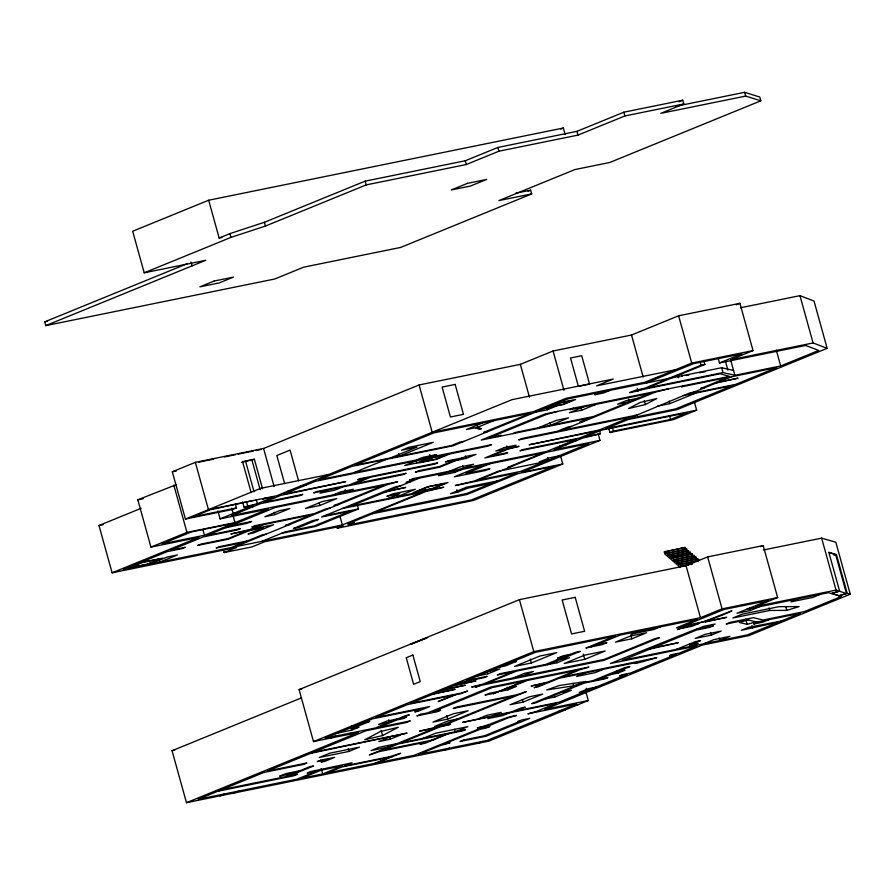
<?xml version="1.0" encoding="UTF-8"?>
<svg xmlns="http://www.w3.org/2000/svg" width="895" height="895" viewBox="0 0 895 895"><rect width="100%" height="100%" fill="white"/><g stroke="black" fill="none" stroke-linecap="round" stroke-linejoin="round"><path stroke-width="1.34" d="M645.396 404.551L656.818 398.532L640.014 402.515L628.603 408.534L645.396 404.551L644.277 400.524M382.557 735.556L398.264 727.277L380.52 731.483L364.813 739.762L382.557 735.556L381.136 730.454M683.176 395.635L732.804 385.532L675.401 408.97L628.928 418.435L689.754 392.95L694.084 392.066M565.148 134.53L563.347 128.019L208.669 200.223L132.684 231.246L144.207 272.818L205.783 260.277L45.79 325.612L44.75 321.842L187.212 263.678M208.669 200.223L219.152 238.025L229.948 233.606L264.394 222.296L365.194 181.137L465.288 160.753L497.9 147.44L576.962 131.341L623.837 112.199L682.74 100.206L683.791 103.977L660.823 113.352L745.68 96.078L760.828 100.811L759.777 97.04L744.64 92.308L676.206 106.236M144.207 272.818L230.988 237.376L265.435 226.066L366.234 184.896L466.329 164.523L498.94 151.199L578.002 135.111L624.889 115.958L683.791 103.977M560.773 129.07L563.347 128.019M678.913 101.773L682.74 100.206M528.072 191.217L530.634 190.165L531.686 193.924L400.692 247.423L303.752 267.157L274.754 278.994L45.79 325.612M760.828 100.811L609.842 162.454L574.87 169.58L498.884 200.603L531.686 193.924M235.374 504.008L236.47 507.935L232.901 509.389L185.422 519.055L172.31 471.766L195.345 462.357L263.566 448.473L419.084 384.962L520.353 364.354L553.065 350.997L631.512 335.021L678.611 315.79L739.93 303.304L753.042 350.594L730.678 359.723L813.074 342.953L827.137 348.334L814.025 301.044L799.962 295.663L740.523 307.768M141.153 508.293L98.987 525.51L112.099 572.8L198.981 537.324L150.942 547.102L137.83 499.813L176.494 484.575M241.482 462.368L254.37 459.247L262.548 488.726M185.422 519.055L260.68 488.323L328.901 474.439M253.341 500.506L210.415 509.736L193.331 516.717L236.47 507.935M736.193 304.826L739.93 303.304M265.144 498.112L262.75 499.086L274.418 496.714L257.346 503.684L244.044 507.118L242.59 501.894M150.942 547.102L186.943 532.402L234.982 522.624L268.142 509.087L220.092 518.865L217.91 510.978M220.092 518.865L253.643 505.16L244.044 507.118M353.559 472.761L386.495 459.314M390.242 458.027L417.059 447.075L401.475 450.241L408.512 447.377L433.236 442.343L399.394 456.159L398.678 453.564M204.452 535.244L233.617 523.329L191.317 531.943L162.152 543.847L204.452 535.244L202.986 529.985M482.327 423.022L466.373 429.533L477.729 427.217L493.682 420.706M327.805 489.968L319.951 493.179L334.909 490.136L342.763 486.925M149.711 564.174L167.231 557.026L177.333 554.967L159.813 562.116L159.075 559.431M274.866 514.659L289.823 508.55L279.788 510.597L264.842 516.695L274.866 514.659L274.194 512.231M416.634 459.918L422.876 457.367L436.693 454.559L430.461 457.11L429.745 454.559M416.332 460.746L404.775 465.467L416.857 463.006L428.414 458.285M333.32 494.845L340.715 491.825L353.29 489.263L345.895 492.284L345.168 489.654M535.199 412.259L547.259 409.798L556.063 406.207L544.003 408.657M431.703 457.613L418.636 462.95L436.514 459.314L449.57 453.978M319.839 505.496L336.8 498.571L322.457 501.491L305.508 508.416L319.839 505.496L319.168 503.079M601.272 392.099L594.727 394.773L603.689 392.95L610.233 390.276M557.652 411.387L546.543 414.407L489.599 437.666L501.144 435.317L497.765 436.693M573.471 408.165L569.735 409.686L650.229 393.308L593.284 416.555L516.158 432.251L512.779 433.639M223.403 549.944L224.13 552.562L236.705 547.427L112.099 572.8M583.898 406.811L569.421 412.718L581.66 410.223L596.137 404.316M753.042 350.594L691.723 363.079L644.635 382.31L566.188 398.275L533.465 411.633L432.195 432.251L419.084 384.962M652.712 379.547L658.899 377.019M646.369 382.926L693.468 363.694L741.832 353.849L719.468 362.978L718.372 359.04M538.376 427.732L556.511 420.326L568.638 417.853L550.503 425.27L549.787 422.675M261.955 541.318L285.236 531.82L314.167 525.924L350.448 511.112L321.506 517.008L395.489 486.846L400.613 485.806M456.439 460.399L466.06 458.441L476.084 454.347L466.463 456.305L439.904 467.145L415.403 472.135L418.994 470.669L439.635 466.463L456.014 459.784L445.43 461.932L448.451 460.701L462.883 457.77M644.154 388.441L635.774 390.153L629.655 392.648L638.023 390.947L701.042 365.216L704.88 364.433L703.783 360.495M704.88 364.433L647.141 388.005L722.992 372.566L734.896 375.307L780.675 365.977L818.724 350.448L805.634 345.436L719.468 362.978M445.71 472.773L438.405 475.748L454.582 472.459L461.887 469.472M449.704 471.15L459.806 467.022L473.623 464.214L463.52 468.331L462.793 465.713M357.373 504.981L358.47 508.919L315.599 526.428L281.354 533.398M387.613 498.627L399.808 493.648L386.864 496.277L392.715 493.895L415.369 489.285L397.335 496.647L396.642 494.152M668.431 388.833L655.073 392.223L561.612 430.383L637.497 414.933M482.662 465.243L454.246 476.845L485.381 470.513L489.957 468.644L466.026 473.511L489.867 463.778M733.553 370.452L721.638 367.722L567.922 398.89L453.228 445.732L351.959 466.351L319.023 479.798L491.568 444.67L487.842 446.18L315.308 481.309L283.57 494.275L345.75 481.611L280.985 495.327L263.846 502.33L302.89 494.376L299.624 495.707L260.579 503.661L231.302 515.609L397.704 481.734L387.278 484.665L235.184 546.767L342.36 524.951L422.541 492.216L342.405 508.528M684.63 385.532L681.375 386.864L727.803 377.41L700.595 388.519L704.924 387.647M657.288 406.207L669.874 403.645L695.762 393.073M599.337 429.768L600.433 433.762L582.645 438.091L554.162 449.726L599.986 440.396L598.162 433.829M497.553 480.895L466.329 487.249L450.476 493.727L457.569 492.284L467.649 488.167L491.78 483.255M608.824 428.548L609.931 432.531L613.399 431.121L670.556 419.486L687.215 412.684L601.63 430.103L584.972 436.905L600.433 433.762M599.986 440.396L521.83 472.303L562.798 463.968L560.617 456.103M827.137 348.334L677.146 409.586L627.898 419.61L605.725 428.671L696.646 410.156L694.464 402.28M562.798 463.968L473.365 500.484L337.057 528.24L343.087 525.779L264.707 541.732L252.133 546.867L224.13 552.562M696.646 410.156L673.566 419.576L609.931 432.531M301.458 697.876L172.053 750.726L186.473 802.692L358.582 732.412L313.496 741.586L299.087 689.62L519.402 599.661L686.051 565.729L707.654 556.903L763.222 545.592L777.643 597.558L756.029 606.385L836.053 590.096L846.469 593.553L835.717 554.777L828.848 552.36L839.599 591.125L831.343 593.542M410.044 644.411L427.62 637.587M411.801 644.042L426.4 638.09M680.245 567.396L664.884 554.027L664.303 551.924L684.876 547.483L685.458 549.586L666.137 553.524L665.556 551.421M666.137 553.524L686.711 549.071L687.293 551.186L667.961 555.113L667.379 553.009M684.876 547.483L664.303 551.924M667.961 555.113L688.546 550.671L689.128 552.774L669.796 556.712L669.214 554.609M685.458 549.586L686.711 549.071M669.796 556.712L690.381 552.271L690.962 554.374L692.204 553.86L692.797 555.963L673.465 559.901L672.883 557.798L692.204 553.86M687.293 551.186L688.546 550.671M671.049 556.198L671.63 558.301L672.883 557.798M689.128 552.774L690.381 552.271M673.465 559.901L694.039 555.459L694.621 557.563L675.3 561.501L674.707 559.386M675.3 561.501L695.874 557.048L696.455 559.151L677.123 563.089L676.542 560.986M692.797 555.963L694.039 555.459M677.123 563.089L697.708 558.648L698.29 560.751L678.958 564.689L678.376 562.586M694.621 557.563L695.874 557.048M678.958 564.689L699.543 560.236M696.455 559.151L697.708 558.648M760.683 546.632L763.222 545.592M313.496 741.586L533.812 651.627L700.461 617.695L722.075 608.88L777.643 597.558M351.444 725.901L352.183 728.575L369.724 721.415L362.911 722.802M330.714 738.084L335.659 736.07M477.796 675.882L487.898 673.823L499.835 668.957L489.744 671.004M338.053 732.949L351.668 730.175L358.996 727.187L352.183 728.575M347.786 734.605L352.731 732.591M531.328 662.994L556.779 652.6L539.92 656.035L514.468 666.428L531.328 662.994L530.232 659.033M453.933 695.124L438.114 701.579L455.421 694.811M219.957 795.879L224.902 793.854M513.35 677.918L524.794 673.241L533.286 671.518L521.841 676.195M234.076 793.004L239.021 790.979M547.572 664.694L557.048 662.759L569.421 657.713L559.946 659.637M637.587 631.512L631.277 634.085L653.831 629.498L660.141 626.925M348.983 751.42L359.443 747.146L329.74 753.198L319.28 757.472L348.983 751.42L348.244 748.768M389.045 737.368L378.853 741.53L390.287 739.192L400.479 735.041M631.792 638.806L646.593 632.765L630.248 636.099L615.447 642.14L631.792 638.806L630.74 635.025M500.764 691.309L508.013 689.832L516.594 686.331L509.344 687.807M584.726 659.324L605.188 650.978L584.636 655.162L564.174 663.508L584.726 659.324L583.283 654.133M447.746 719.088L468.186 710.742L453.385 713.751L432.956 722.097L447.746 719.088L446.806 715.687M322.692 773.94L342.561 765.829L321.238 770.17L301.369 778.292L322.692 773.94L321.215 768.615M423.022 738.353L435.541 733.24L467.839 726.662L455.32 731.774L454.615 729.201M584.994 672.995L576.604 676.43L595.186 672.648L603.577 669.214M696.455 629.252L703.425 626.399L715.139 624.016L708.169 626.858M479.127 718.461L486.969 715.262L501.189 712.364L493.346 715.564M523.072 702.094L542.75 694.05L529.728 696.702L510.049 704.745L523.072 702.094L522.4 699.666M374.714 763.346L389.571 757.282M431.099 740.322L445.956 734.258M377.231 762.831L400.58 753.31L389.482 756.756L344.43 765.93L351.992 762.842L311.046 771.479L307.13 773.079L316.897 771.087L297.196 779.131L198.187 799.291L263.913 772.452L303.472 764.397L306.873 763.01L267.314 771.065L366.144 730.712L406.341 722.522L410.313 720.9L378.82 727.311L396.832 719.96L402.493 718.808L406.453 717.197L400.781 718.349L409.306 714.859L405.715 715.597L375.397 727.971L325.209 738.196L372.667 718.808L422.854 708.594L414.754 711.905L418.345 711.178L429.745 706.513L375.967 717.466L407.594 704.555L461.372 693.603L467.649 691.041L460.679 693.178L410.346 703.425L462.872 681.979L483.803 677.716L487.204 676.329L466.273 680.592L535.635 652.265L615.201 636.065L585.878 648.047L590.789 647.04L620.112 635.07L697.06 619.407L676.396 627.842L686.51 625.784L677.336 629.532C695.695 623.871 714.423 619.418 731.886 610.804L703.571 621.768L684.239 625.706L723.887 609.517L768.212 600.489L736.965 613.254L750.155 610.569L759.799 606.631M448.473 733.743L425.27 743.219L419.99 744.293L424.801 742.335L379.748 751.509L369.322 754.955L435.619 727.881L419.498 731.17L438.382 726.751L512.891 696.332L453.172 708.493L456.92 706.96L516.639 694.8L526.361 691.634L442.309 725.957L450.7 724.245L439.557 727.087L400.971 742.839L465.579 729.682L462.737 730.846L398.13 744.002L383.273 750.066L433.616 739.818M494.521 715.888L487.775 718.651L502.71 715.608L509.468 712.845M545.424 698.917L554.866 696.992L571.379 690.246L561.937 692.171M798.687 598.71L790.934 601.876L812.839 597.424L820.592 594.258M609.976 674.729L618.009 673.085L625.057 670.21L617.013 671.843M676.553 649.311L695.225 641.681L700.55 640.596L689.776 645.004L698.212 643.281L690.313 646.503L689.597 643.897M711.268 635.137L721.202 631.076L705.159 634.342L695.236 638.392L711.268 635.137L710.54 632.519M703.694 643.785L713.863 639.634L729.94 636.356L719.77 640.507L719.043 637.9M444.602 750.133L449.547 748.119M759.889 621.499L753.624 624.05L762.864 622.17L769.118 619.62M780.843 621.186L748.612 627.328L741.273 630.337L778.74 622.036M477.975 743.342L482.92 741.328M586.057 692.54L588.272 700.539L488.871 741.127L186.473 802.692M763.312 550L821.632 538.13L835.84 542.258L850.25 594.224L748.992 635.573L702.318 645.071L544.842 709.377L588.272 700.539M573.628 685.816L586.035 681.431L559.14 685.559L546.733 689.944L573.628 685.816L572.957 683.388M786.839 610.39L799.134 606.575L779.097 606.653L742.212 614.16L732.904 617.964L769.789 610.457L786.839 610.39L785.799 606.62M748.019 619.899L739.304 622.45L747.18 624.374L755.895 621.824M834.084 555.258L836.445 554.564L847.196 593.34L850.25 594.224M839.599 591.125L832.048 593.318L838.917 595.734L847.196 593.34M838.917 595.734L846.469 593.553M219.152 238.025L221.893 237.466M515.609 193.219L530.634 190.165M44.75 321.842L47.48 321.294M198.656 462.178L213.636 459.124M224.533 456.909L235.43 454.694M238.148 454.134L253.14 451.08M255.858 450.532L261.306 449.424M579.636 386.137L589.57 384.112L581.694 355.707L570.518 357.978L578.394 386.394M172.31 471.766L176.404 470.938M675.065 369.881L596.618 385.846L613.276 379.044L512.007 399.662L276.678 495.763L208.457 509.647L195.345 462.357M254.37 459.247L242.567 461.652L251.115 492.474M686.275 375.52L688.982 374.971M699.778 372.767L705.182 371.671M640.35 389.996L720.039 373.774L729.615 376.381L545.256 413.915L481.197 440.071L590.062 417.898L579.837 422.082L584.043 421.221M137.83 499.813L143.166 498.728M638.202 398.208L626.287 400.636L617.572 404.193L629.498 401.765L628.771 399.181M718.159 382.232L738.084 378.182L716.324 382.982M488.346 431.39L483.848 432.307L530.713 413.166L433.941 432.867L354.543 465.288L451.315 445.587L459.459 442.264L463.968 441.347M571.424 426.378L567.217 427.228L557.294 431.289L522.367 438.393L518.641 439.915L630.897 417.059L599.147 430.025L529.135 444.793L596.663 431.043L579.468 438.058L523.06 449.547L519.984 450.8L576.402 439.311L546.901 451.36L413.322 478.556L409.384 480.167L414.318 479.161L406.061 482.539L411.174 481.488M98.987 525.51L103.093 524.671M300.071 486.209L306.549 484.889M286.847 491.601L293.325 490.292M570.518 441.716L576.995 440.396M246.405 508.114L252.882 506.805M559.789 446.102L566.266 444.781M239.659 512.197L233.181 513.517L231.693 508.17M558.469 456.025L549.206 457.904L539.226 461.977L548.49 460.097L547.762 457.479M387.658 491.098L405.759 487.406L385.186 492.105M511.235 466.597L507.946 467.268L542.952 452.971L419.442 478.12L350.929 506.1L443.73 487.204L425.852 491.534L375.687 512.018L466.698 493.492L516.862 473.007L455.365 485.526L474.439 480.951L498.112 471.285L543.936 461.954M230.653 525.723L251.685 521.438L246.908 523.385L225.864 527.67M338.109 504.746L334.014 505.574L383.194 485.504L275.403 507.443L206.532 535.568L240.341 528.676L237.186 529.974L203.378 536.855L170.419 550.313L185.265 547.292L182.054 548.601L167.208 551.622L123.309 569.544L231.1 547.606L261.933 535.009L266.028 534.181M330.154 507.991L326.06 508.83L314.324 513.618L254.985 525.701L251.831 526.987L261.127 525.096L228.169 538.555L200.972 544.093L197.773 545.402L228.326 539.182L264.495 524.414L311.169 514.905L285.348 525.454L289.443 524.615M250.477 529.448L230.832 533.979L247.848 530.522M253.766 528.788L273.635 524.75L253.755 532.872L248.06 534.024L263.376 527.77L249.202 530.657M324.225 515.889L358.47 508.919M247.434 540.938L219.555 546.61L216.154 547.997L244.033 542.325M671.63 558.301L689.676 554.631M692.35 563.671L680.793 566.278L680.211 564.174M682.079 566.02L692.394 563.917M299.087 689.62L301.816 689.06M746.609 609.316L828.367 592.669L841.389 596.462L804.079 611.688L763.088 620.034L753.366 617.662L730.152 622.383L726.192 624.005L747.269 619.709L756.991 622.092L800.13 613.31L747.168 634.935L622.349 660.342L696.59 630.024L709.511 627.395L713.46 625.784L695.124 629.521L610.345 663.531L696.858 645.921L679.238 653.115L672.156 654.558L669.404 655.677L676.486 654.234L630.449 673.04L622.573 674.64L619.485 675.904L627.361 674.293L559.051 702.183L515.878 710.977L525.231 707.162L520.979 708.023L511.627 711.849L462.57 722.399L556.298 703.313L536.541 711.38L527.916 713.841L576.559 703.929L487.048 740.489L418.849 754.373L440.709 745.446L450.062 742.76L444.155 743.969L480.056 729.302L485.94 728.105L489.957 726.471L484.408 727.601L508.36 717.812L516.583 715.441C502.845 717.488 490.818 725.174 477.281 727.881L485.414 726.225L414.161 755.324L326.865 773.09L341.745 767.026L392.088 756.767M689.642 625.381L698.704 623.546L692.081 626.243L683.019 628.089M596.159 644.847L606.978 642.655L602.089 644.646L591.271 646.85M510.072 662.703L516.381 661.416L505.295 665.947L498.985 667.234M570.495 654.323L563.022 655.845L557.551 658.082L565.025 656.561M455.309 685.067L475.95 680.871L453.81 685.682M444.737 689.385L465.288 685.201L442.701 690.213M652.869 647.879L678.298 642.699L650.296 648.931M434.713 693.48L455.13 689.318L432.609 694.341M482.17 684.406L471.654 687.002L479.944 685.313M172.053 750.726L174.793 750.167M499.13 691.32L489.386 693.312L484.989 695.102L494.722 693.122M397.436 718.976L386.495 721.202L378.507 724.469L389.437 722.243L388.754 719.759M595.925 687.136L588.306 688.68L579.278 692.372L586.907 690.817L586.18 688.177M457.356 719.009L448.182 720.878L434.511 726.46L443.696 724.592M313.619 752.158L407.068 733.128L310.867 753.277M570.965 706.222L577.734 704.846M397.044 743.633L379.156 747.28L371.078 750.581L388.967 746.933M559.051 711.089L565.819 709.701M299.903 770.752L285.964 773.582L279.665 776.155L293.605 773.325M221.792 789.647L285.248 776.737L309.625 766.78L313.53 765.986L289.152 775.943L297.688 774.197L293.784 775.797L217.877 791.247M828.848 552.36L836.445 554.564M744.64 92.308L745.68 96.078M799.962 295.663L813.074 342.953M776.312 350.225L780.675 365.977M821.632 538.13L836.053 590.096M730.611 359.846L734.896 375.307M725.33 360.92L727.903 370.206M721.638 367.722L722.992 372.566M769.096 607.94L769.789 610.457M700.315 362.587L701.042 365.216M623.837 112.199L624.889 115.958M678.611 315.79L691.723 363.079M749.439 607.962L750.155 610.569M751.901 625.549L752.594 628.021M681.352 373.707L682.079 376.336M678.097 375.039L678.824 377.668M745.725 619.15L747.18 624.374M677.448 374.96L678.175 377.623M669.169 401.094L669.874 403.645M669.46 415.548L670.556 419.486M707.654 556.903L722.075 608.88M576.962 131.341L578.002 135.111M631.512 335.021L643.169 377.052M637.296 388.285L638.023 390.947M686.051 565.729L700.461 617.695M612.292 427.128L613.399 431.121M580.944 407.639L581.66 410.223M497.9 147.44L498.94 151.199M553.065 350.997L563.995 390.399M546.521 407.147L547.259 409.798M617.281 670.478L618.009 673.085M465.288 160.753L466.329 164.523M520.353 364.354L529.46 397.19M506.839 446.046L507.566 448.675M556.332 660.163L557.048 662.759M554.117 694.319L554.866 696.992M476.99 424.577L477.729 427.217M519.402 599.661L533.812 651.627M465.355 455.891L466.06 458.441M453.854 469.83L454.582 472.459M456.864 489.733L457.569 492.284M507.308 687.282L508.013 689.832M365.194 181.137L366.234 184.896M487.171 671.183L487.898 673.823M416.175 460.511L416.857 463.006M264.394 222.296L265.435 226.066M339.809 515.755L342.36 524.951M389.56 736.574L390.287 739.192M229.948 233.606L230.988 237.376M298.583 480.861L290.058 450.107L276.835 455.51L284.621 483.58M350.929 727.501L351.668 730.175M263.566 448.473L274.127 486.567M251.976 460.231L260.154 489.71M191.06 262.101L192.101 265.871M245.689 461.652L254.068 491.858M256.25 499.746L257.346 503.684M246.517 501.737L247.613 505.664M233.159 516.057L234.982 522.624M173.82 485.112L186.943 532.402M214.084 281.052L199.887 286.847L219.309 282.898L233.505 277.103L214.084 281.052M467.447 183.341L451.248 189.964L470.457 186.048L486.656 179.436L467.447 183.341M141.824 562.373L126.419 568.672L147.496 564.376L162.912 558.088L141.824 562.373M142.271 562.53L129.249 567.844L147.06 564.219L160.071 558.905L142.271 562.53M316.964 491.512L313.697 492.843L402.526 474.764L406.129 473.287L354.498 483.803L370.866 477.113L434.69 464.125L437.7 462.894L360.193 478.668L357.608 479.731L366.514 477.919L349.374 484.911L316.964 491.512M558.972 402.895L546.823 407.863L563.447 404.473L575.597 399.517L558.972 402.895M559.476 403.074L550.067 406.923L562.944 404.294L572.341 400.457L559.476 403.074M432.274 457.815L422.35 461.876L435.932 459.113L445.855 455.052L432.274 457.815M312.724 520.588L293.415 528.475L299.254 527.289L318.564 519.402L312.724 520.588M504.4 447.556L495.785 451.069L519.089 446.325L508.114 449.066L490.93 456.092L507.689 452.669L504.623 453.933L484.821 457.96L516.18 445.151L504.4 447.556M427.832 486.645L413.076 492.675L433.269 488.558L448.026 482.539L427.832 486.645M428.325 486.824L416.209 491.769L432.788 488.39L444.893 483.445L428.325 486.824M372.499 513.73L347.674 523.866L354.297 522.523L348.267 524.985L471.631 499.869L553.748 466.34L518.272 473.556L467.011 494.487L372.499 513.73M546.252 452.299L478.422 480L520.946 471.341L588.776 443.64L546.252 452.299M731.405 376.829L690.235 393.632L735.533 384.414L776.703 367.599L731.405 376.829M412.875 655.028L406.24 657.735L413.613 684.306L420.236 681.61L412.875 655.028M500.741 673.577L497.329 674.964L513.204 671.731L475.167 687.27L482.114 685.134L604.181 660.286L659.414 637.732L655.106 638.605L604.069 659.447L486.309 683.422L516.471 671.105L547.169 664.851L580.24 651.347L575.34 652.343L545.849 664.392L500.741 673.577M420.807 714.266L416.846 715.888L436.872 711.805L440.631 710.272L432.755 711.872L492.306 687.561L524.291 681.05L493.123 693.77L527.491 680.401L576.19 670.489L548.064 681.968L531.16 686.029L545.021 683.209L534.013 687.707L537.951 686.901L559.073 678.276L638.057 662.199L634.969 663.452L640.138 662.401L656.796 657.68L562.496 676.877L580.117 669.684L588.876 667.088L490.84 687.047L427.553 712.901L420.807 714.266M320.69 760.202L317.289 761.589L327.369 759.531L321.081 762.104L324.986 761.309L334.663 757.349L320.69 760.202M706.401 621.443L705.003 622.014L726.718 617.304L706.401 621.443M583.014 682.695L531.664 703.66L535.915 702.799L584.189 683.086L604.763 678.902L607.85 677.638L597.849 679.674L629.99 666.551L624.822 667.603L592.68 680.726L583.014 682.695M463.8 739.964L460.019 741.507L486.142 736.193L529.84 718.349L521.539 720.039L517.523 721.683L520.599 721.057L484.687 735.712L463.8 739.964M477.695 427.396L475.737 427.967L479.519 429.298L481.476 428.727L477.695 427.396M455.152 384.414L442.119 387.076L450.42 417.003L463.453 414.351L455.152 384.414M575.205 597.345L562.161 599.997L571.569 633.94L584.614 631.288L575.205 597.345"/></g></svg>
